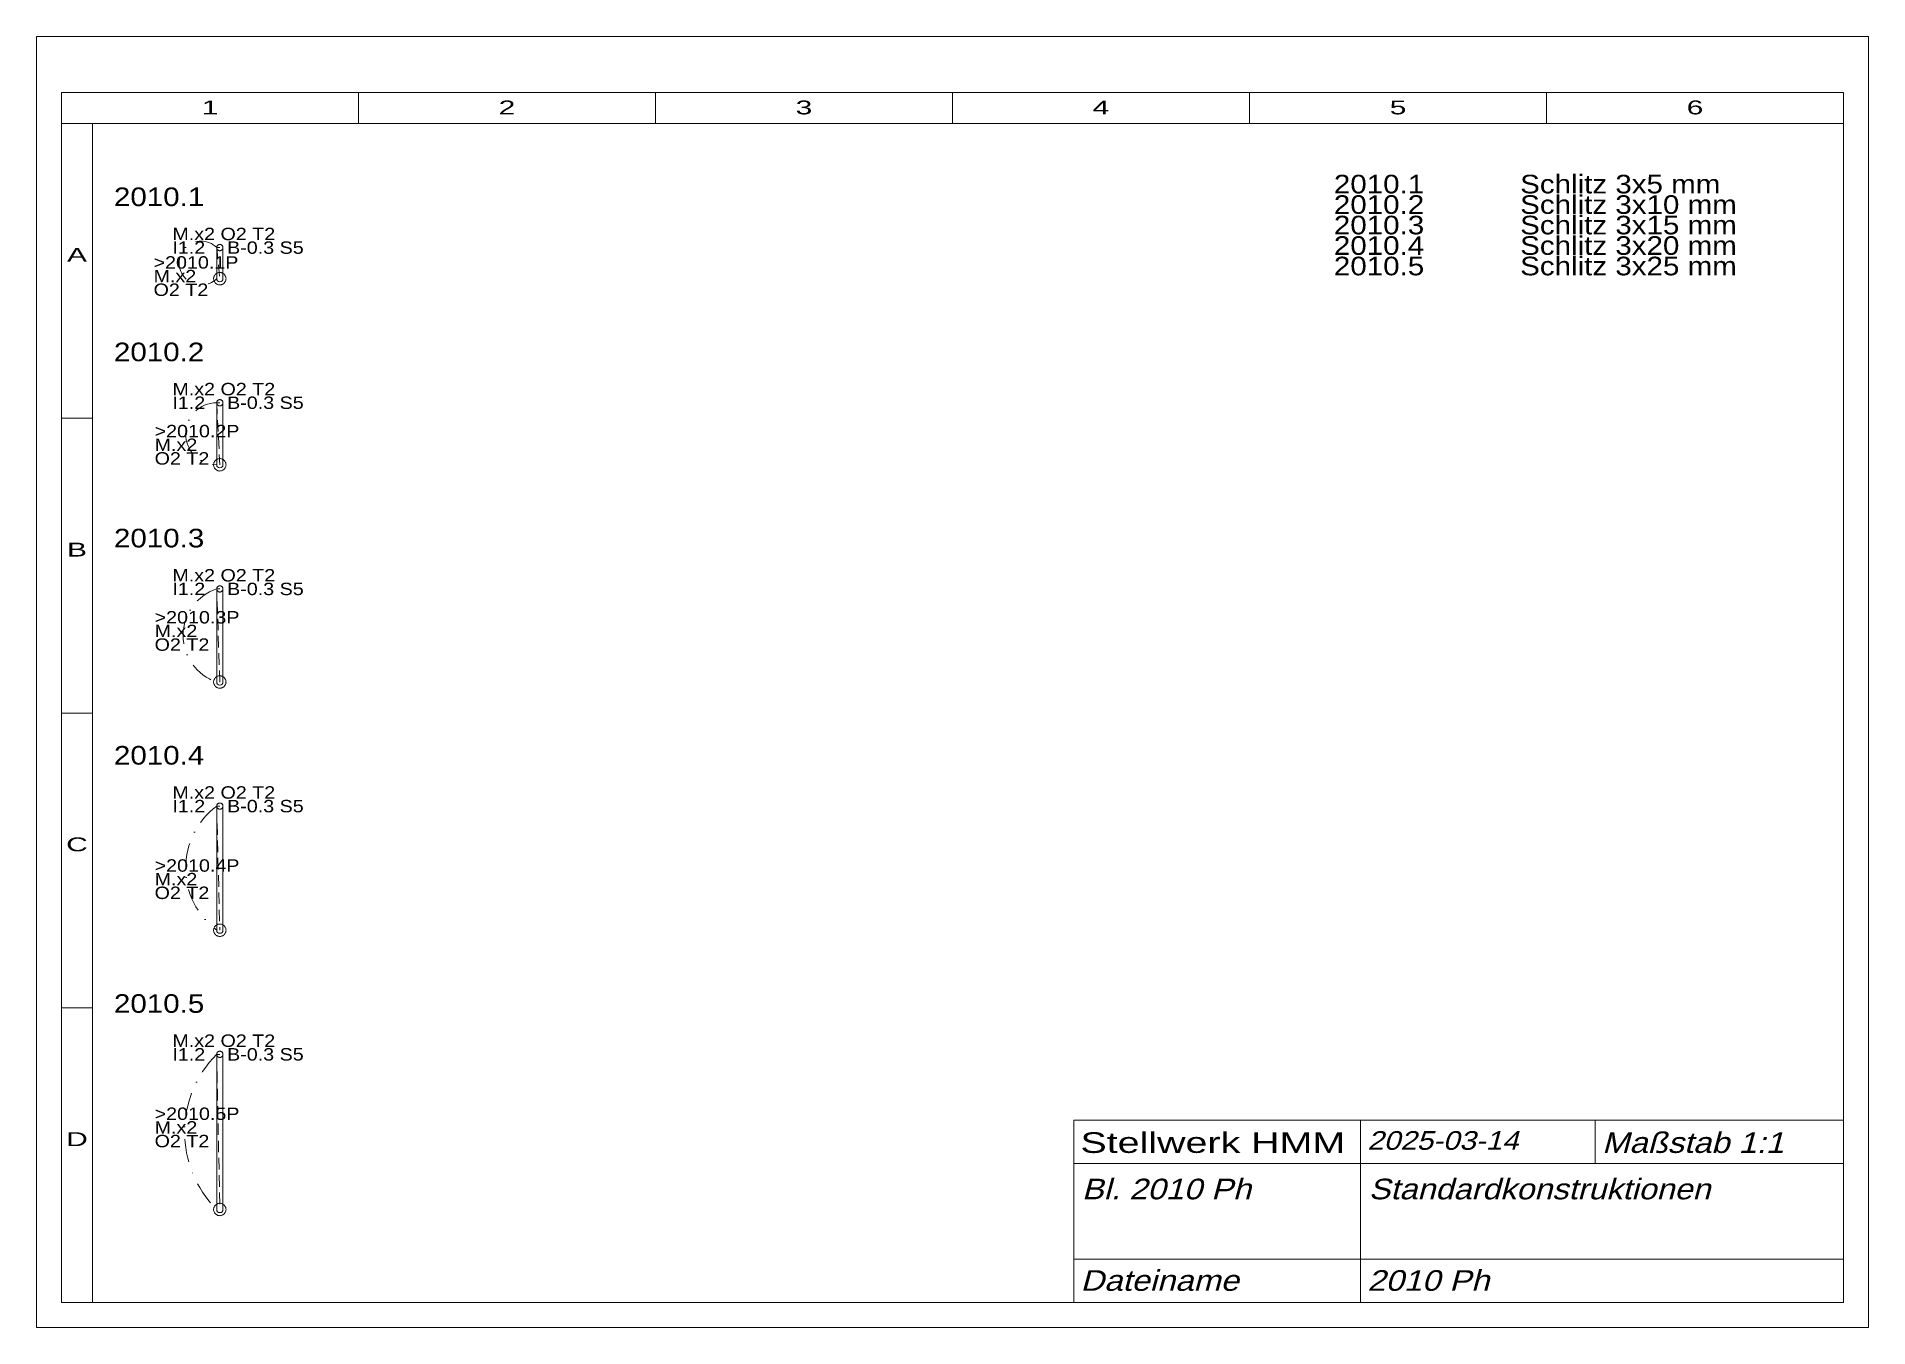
# Model space of a CAD drawing. Extents: x 1 to 296, y 1 to 209.
import ezdxf
from ezdxf.enums import TextEntityAlignment as Align

# ---------------------------------------------------------------- set-up
doc = ezdxf.new("R2010")
doc.units = 0
doc.header["$LTSCALE"] = 7.425
for name, pattern in [('DASHDOT', [1, 0.5, -0.25, 0, -0.25]), ('DASHED', [0.75, 0.5, -0.25]), ('HIDDEN', [0.375, 0.25, -0.125]), ('PHANTOM', [2.5, 1.25, -0.25, 0.25, -0.25, 0.25, -0.25])]:
    doc.linetypes.add(name, pattern=pattern)
for name, color, linetype, lineweight in [('2010_1P', 230, 'CONTINUOUS', 0), ('2010_2P', 230, 'CONTINUOUS', 0), ('2010_3P', 230, 'CONTINUOUS', 0), ('2010_4P', 230, 'CONTINUOUS', 0), ('2010_5P', 230, 'CONTINUOUS', 0), ('2010___ STANDARDKONSTRUKTIONEN', 7, 'CONTINUOUS', 0), ('_TEMP', 7, 'CONTINUOUS', 50), ('BESCHRIFTUNG', 7, 'CONTINUOUS', 25), ('STANDARD', 7, 'CONTINUOUS', 0)]:
    doc.layers.add(name, color=color, linetype=linetype, lineweight=lineweight)
doc.styles.add('Arial', font='arial.ttf')

msp = doc.modelspace()

# ---------------------------------------------------------------- linework, layer by layer
at = {"layer": '2010_1P'}
for p, q in [((30, 175), (30, 170)), ((31, 175), (31, 170))]:
    msp.add_line(p, q, dxfattribs=at)
at = {"layer": '2010_1P', "linetype": 'HIDDEN'}
for p, q in [((30.5, 175), (30, 175)), ((30, 175), (30.5, 170))]:
    msp.add_line(p, q, dxfattribs=at)
at = {"layer": '2010_1P', "linetype": 'PHANTOM'}
for centre, radius in [((30.5, 175), 0.5), ((30.5, 170), 1)]:
    msp.add_circle(centre, radius, dxfattribs=at)
at = {"layer": '2010_1P'}
for centre, start, end in [((30.5, 175), 0, 180), ((30.5, 170), 180, 360)]:
    msp.add_arc(centre, 0.5, start, end, dxfattribs=at)
at = {"layer": '2010_2P'}
for p, q in [((30, 150), (30, 140)), ((31, 150), (31, 140))]:
    msp.add_line(p, q, dxfattribs=at)
at = {"layer": '2010_2P', "linetype": 'HIDDEN'}
for p, q in [((30.5, 150), (30, 150)), ((30, 150), (30.5, 140))]:
    msp.add_line(p, q, dxfattribs=at)
at = {"layer": '2010_2P', "linetype": 'PHANTOM'}
for centre, radius in [((30.5, 150), 0.5), ((30.5, 140), 1)]:
    msp.add_circle(centre, radius, dxfattribs=at)
at = {"layer": '2010_2P'}
for centre, start, end in [((30.5, 150), 0, 180), ((30.5, 140), 180, 360)]:
    msp.add_arc(centre, 0.5, start, end, dxfattribs=at)
at = {"layer": '2010_3P'}
for p, q in [((30, 120), (30, 105)), ((31, 120), (31, 105))]:
    msp.add_line(p, q, dxfattribs=at)
at = {"layer": '2010_3P', "linetype": 'HIDDEN'}
for p, q in [((30.5, 105), (30, 120)), ((30, 120), (30.5, 120))]:
    msp.add_line(p, q, dxfattribs=at)
at = {"layer": '2010_3P', "linetype": 'PHANTOM'}
for centre, radius in [((30.5, 120), 0.5), ((30.5, 105), 1)]:
    msp.add_circle(centre, radius, dxfattribs=at)
at = {"layer": '2010_3P'}
for centre, start, end in [((30.5, 120), 0, 180), ((30.5, 105), 180, 360)]:
    msp.add_arc(centre, 0.5, start, end, dxfattribs=at)
at = {"layer": '2010_4P'}
for p, q in [((30, 85), (30, 65)), ((31, 85), (31, 65))]:
    msp.add_line(p, q, dxfattribs=at)
at = {"layer": '2010_4P', "linetype": 'HIDDEN'}
for p, q in [((30.5, 85), (30, 85)), ((30, 85), (30.5, 65))]:
    msp.add_line(p, q, dxfattribs=at)
at = {"layer": '2010_4P', "linetype": 'PHANTOM'}
for centre, radius in [((30.5, 85), 0.5), ((30.5, 65), 1)]:
    msp.add_circle(centre, radius, dxfattribs=at)
at = {"layer": '2010_4P'}
for centre, start, end in [((30.5, 85), 0, 180), ((30.5, 65), 180, 360)]:
    msp.add_arc(centre, 0.5, start, end, dxfattribs=at)
at = {"layer": '2010_5P'}
for p, q in [((30, 45), (30, 20)), ((31, 45), (31, 20))]:
    msp.add_line(p, q, dxfattribs=at)
at = {"layer": '2010_5P', "linetype": 'HIDDEN'}
for q in [(30.5, 20), (30.5, 45)]:
    msp.add_line((30, 45), q, dxfattribs=at)
at = {"layer": '2010_5P', "linetype": 'PHANTOM'}
for centre, radius in [((30.5, 45), 0.5), ((30.5, 20), 1)]:
    msp.add_circle(centre, radius, dxfattribs=at)
at = {"layer": '2010_5P'}
for centre, start, end in [((30.5, 45), 0, 180), ((30.5, 20), 180, 360)]:
    msp.add_arc(centre, 0.5, start, end, dxfattribs=at)
at = {"layer": '2010___ STANDARDKONSTRUKTIONEN', "linetype": 'DASHDOT'}
for centre, radius, start, end in [((27.5, 172.5), 3.54, 45, 315), ((30, 145), 5, 90, 270), ((32.5, 112.5), 7.91, 108.4349, 251.5651), ((37.5, 75), 12.5, 126.8699, 233.1301), ((42.5, 32.5), 17.68, 135, 225)]:
    msp.add_arc(centre, radius, start, end, dxfattribs=at)
at = {"layer": '_TEMP', "lineweight": 0}
for p, q in [((168.02, 34.4), (291.91, 34.4)), ((168.02, 34.4), (168.02, 5)), ((214.22, 34.4), (214.22, 5)), ((252.02, 34.4), (252.02, 27.4)), ((168.02, 27.4), (291.91, 27.4)), ((168.02, 12), (291.91, 12))]:
    msp.add_line(p, q, dxfattribs=at)
at = {"layer": 'STANDARD'}
for p, q in [((296, 209), (1, 209)), ((1, 209), (1, 1)), ((296, 1), (296, 209)), ((292, 200), (5, 200)), ((5, 200), (5, 195)), ((52.83, 200), (52.83, 195)), ((100.67, 200), (100.67, 195)), ((148.5, 200), (148.5, 195)), ((196.33, 200), (196.33, 195)), ((244.17, 200), (244.17, 195)), ((292, 200), (292, 195)), ((5, 195), (5, 5)), ((10, 195), (5, 195)), ((10, 195), (10, 5)), ((292, 195), (10, 195)), ((292, 5), (292, 195)), ((5, 147.5), (10, 147.5)), ((5, 100), (10, 100)), ((5, 52.5), (10, 52.5)), ((5, 5), (10, 5)), ((10, 5), (292, 5)), ((1, 1), (296, 1))]:
    msp.add_line(p, q, dxfattribs=at)

# ---------------------------------------------------------------- texts
at = {"layer": '2010_1P', "linetype": 'PHANTOM', "insert": (22.86, 173.97), "char_height": 2, "attachment_point": 7, "line_spacing_factor": 0.66, "style": 'Arial'}
msp.add_mtext('\\W1.135068;M.x2 O2 T2\\PI1.2    B-0.3 S5', dxfattribs=at)
at = {"layer": '2010_2P', "linetype": 'PHANTOM', "insert": (22.86, 148.97), "char_height": 2, "attachment_point": 7, "line_spacing_factor": 0.66, "style": 'Arial'}
msp.add_mtext('\\W1.135068;M.x2 O2 T2\\PI1.2    B-0.3 S5', dxfattribs=at)
at = {"layer": '2010_3P', "linetype": 'PHANTOM', "insert": (22.86, 118.97), "char_height": 2, "attachment_point": 7, "line_spacing_factor": 0.66, "style": 'Arial'}
msp.add_mtext('\\W1.135068;M.x2 O2 T2\\PI1.2    B-0.3 S5', dxfattribs=at)
at = {"layer": '2010_4P', "linetype": 'PHANTOM', "insert": (22.86, 83.97), "char_height": 2, "attachment_point": 7, "line_spacing_factor": 0.66, "style": 'Arial'}
msp.add_mtext('\\W1.135068;M.x2 O2 T2\\PI1.2    B-0.3 S5', dxfattribs=at)
at = {"layer": '2010_5P', "linetype": 'PHANTOM', "insert": (22.86, 43.97), "char_height": 2, "attachment_point": 7, "line_spacing_factor": 0.66, "style": 'Arial'}
msp.add_mtext('\\W1.135068;M.x2 O2 T2\\PI1.2    B-0.3 S5', dxfattribs=at)
at = {"layer": 'BESCHRIFTUNG', "linetype": 'DASHED', "style": 'Arial', "width": 1.135138}
for s, p in [('2010.1', (13.45, 181.69)), ('2010.2', (13.45, 156.69)), ('2010.3', (13.45, 126.69)), ('2010.4', (13.45, 91.69)), ('2010.5', (13.45, 51.69))]:
    msp.add_text(s, height=3, dxfattribs=at).set_placement(p)
at = {"layer": 'BESCHRIFTUNG', "style": 'Arial', "width": 1.365378}
msp.add_text('Stellwerk HMM', height=3.325, dxfattribs=at).set_placement((169.11, 32.44), align=Align.TOP_LEFT)
at = {"layer": 'BESCHRIFTUNG', "style": 'Arial', "oblique": 15}
for s, height, width, p in [('2025-03-14', 3, 1.135137, (215.31, 32.62)), ('Maßstab 1:1', 3.325, 1.134935, (253.11, 32.44)), ('Bl. 2010 Ph', 3.325, 1.134935, (169.33, 24.96)), ('Standardkonstruktionen', 3.325, 1.121619, (215.53, 24.96)), ('Dateiname', 3.325, 1.135074, (169.11, 10.22)), ('2010 Ph', 3.325, 1.135098, (215.31, 10.22))]:
    msp.add_text(s, height=height, dxfattribs=dict(at, width=width)).set_placement(p, align=Align.TOP_LEFT)
at = {"layer": 'BESCHRIFTUNG', "linetype": 'DASHED', "char_height": 3, "attachment_point": 7, "line_spacing_factor": 0.66, "style": 'Arial'}
for s, insert in [('\\W1.135138;2010.1\\P2010.2\\P2010.3\\P2010.4\\P2010.5\\P', (209.92, 170.49)), ('\\W1.135025;Schlitz 3x5 mm\\PSchlitz 3x10 mm\\PSchlitz 3x15 mm\\PSchlitz 3x20 mm\\PSchlitz 3x25 mm\\P', (239.92, 170.49))]:
    msp.add_mtext(s, dxfattribs=dict(at, insert=insert))
at = {"layer": 'BESCHRIFTUNG', "linetype": 'DASHDOT', "char_height": 2, "attachment_point": 7, "line_spacing_factor": 0.66, "style": 'Arial'}
for s, insert in [('\\W1.135110;>2010.1P\\PM.x2 \\PO2 T2', (19.83, 167.18)), ('\\W1.135110;>2010.2P\\PM.x2 \\PO2 T2', (20, 140)), ('\\W1.135110;>2010.3P\\PM.x2 \\PO2 T2', (20, 110)), ('\\W1.135110;>2010.4P\\PM.x2 \\PO2 T2', (20, 70)), ('\\W1.135110;>2010.5P\\PM.x2 \\PO2 T2', (20, 30))]:
    msp.add_mtext(s, dxfattribs=dict(at, insert=insert))
at = {"layer": 'STANDARD', "style": 'Arial'}
for s, width, p in [('1', 1.547923, (28.92, 196.47)), ('2', 1.547922, (76.75, 196.47)), ('3', 1.547923, (124.58, 196.47)), ('4', 1.547923, (172.42, 196.47)), ('5', 1.547922, (220.25, 196.47)), ('6', 1.547923, (268.08, 196.47)), ('A', 1.547987, (7.5, 172.72)), ('B', 1.547987, (7.5, 125.22)), ('C', 1.548103, (7.5, 77.72)), ('D', 1.548104, (7.5, 30.22))]:
    msp.add_text(s, height=2.23, dxfattribs=dict(at, width=width)).set_placement(p, align=Align.CENTER)

doc.saveas('drawing.dxf')
